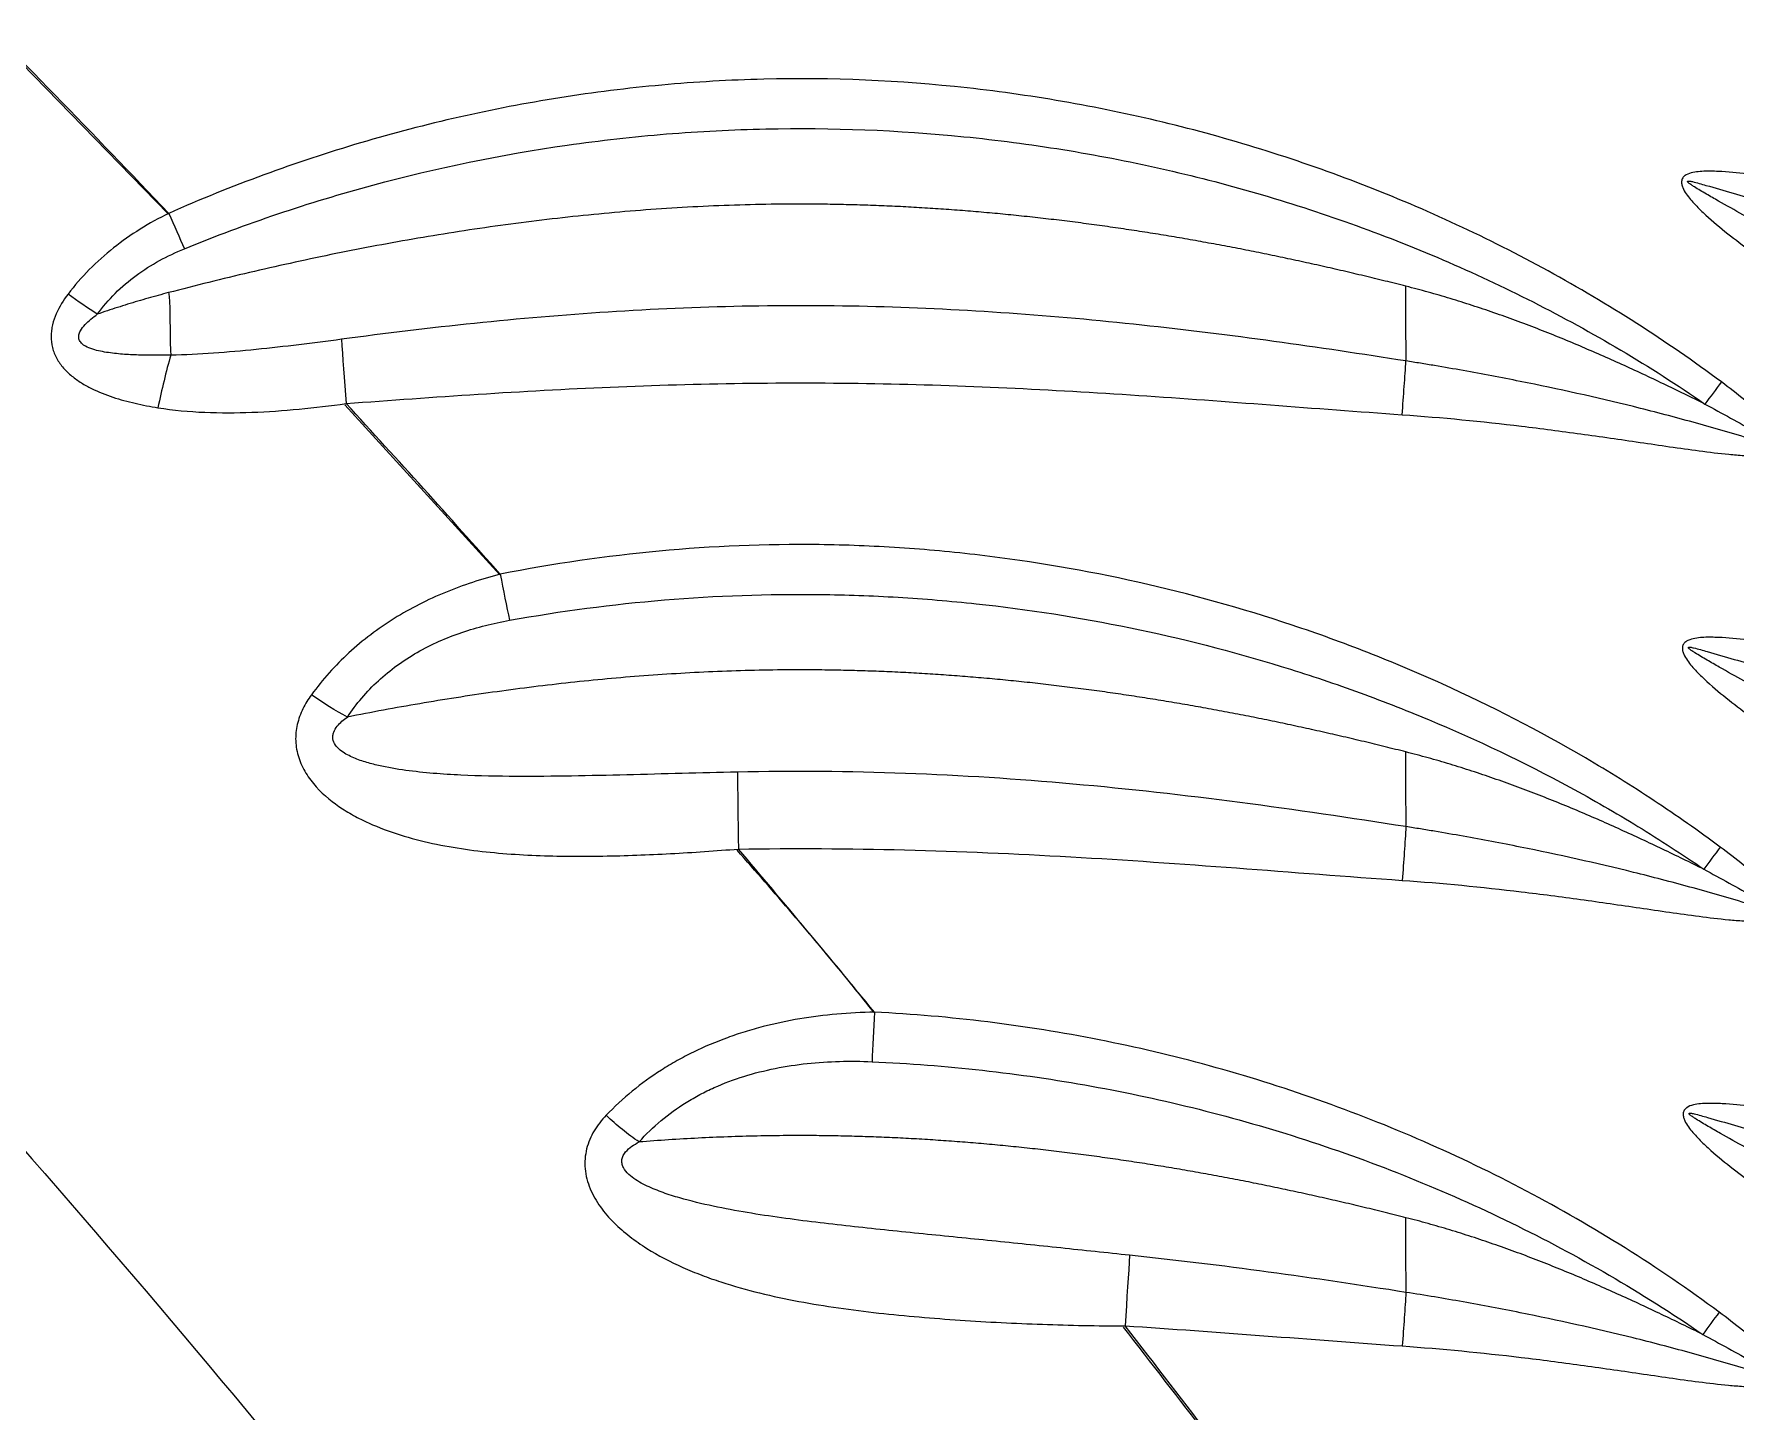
# Model space of a CAD drawing. Extents: x 412 to 492, y 622 to 766.
# Drawn here: x 443.034 to 447.601, y 669.528 to 673.227 of the extents above; entities that cross this region are included whole.
import ezdxf

# ---------------------------------------------------------------- set-up
doc = ezdxf.new("R2010")
doc.units = 0
doc.header["$MEASUREMENT"] = 0
doc.layers.add('1', color=4, linetype='Continuous')
doc.layers.add('GEOMETRY', color=4, linetype='Continuous', lineweight=25)

# ---------------------------------------------------------------- blocks, each defined once
blk = doc.blocks.new('2024 Beam 220V LL')
at = {"layer": 'GEOMETRY'}
for p, q in [((31.441, 29.9851), (30.8269, 30.6161)), ((32.3309, 29.0167), (31.915, 29.4727))]:
    blk.add_line(p, q, dxfattribs=at)
at = {"layer": 'GEOMETRY', "flags": 128}
for points in [[(31.4426, 29.9867), (31.448, 29.9744), (31.4534, 29.9622), (31.4588, 29.9501), (31.4641, 29.9381), (31.4694, 29.9262), (31.4746, 29.9145), (31.4797, 29.903), (31.4847, 29.8917)], [(31.9059, 29.6487), (31.9072, 29.6308), (31.9087, 29.6114), (31.9102, 29.5908), (31.9118, 29.5692), (31.9135, 29.5467), (31.9153, 29.5235), (31.9171, 29.5), (31.9188, 29.4762)], [(32.3323, 29.0181), (32.3355, 29.0019), (32.3387, 28.9858), (32.3419, 28.9698), (32.345, 28.954), (32.3481, 28.9386), (32.3511, 28.9234), (32.354, 28.9087), (32.3569, 28.8945)], [(32.9686, 28.487), (32.9689, 28.4684), (32.9692, 28.447), (32.9696, 28.4232), (32.9699, 28.3973), (32.9703, 28.3697), (32.9708, 28.3407), (32.9712, 28.3109), (32.9716, 28.2806)], [(33.3366, 27.8427), (33.3357, 27.8252), (33.3349, 27.8077), (33.334, 27.7905), (33.3332, 27.7735), (33.3323, 27.7568), (33.3315, 27.7406), (33.3308, 27.7249), (33.33, 27.7097)], [(34.0213, 27.1903), (34.0201, 27.1717), (34.0188, 27.1512), (34.0174, 27.1289), (34.0158, 27.1051), (34.0142, 27.0801), (34.0125, 27.0542), (34.0108, 27.0277), (34.0091, 27.0008)]]:
    blk.add_lwpolyline(points, dxfattribs=at)
at = {"layer": 'GEOMETRY'}
for points, knots in [([(24.7217, 33.2444), (24.7779, 33.2031), (24.834, 33.1617), (24.9464, 33.0791), (25.0026, 33.0378), (25.1709, 32.9134), (25.2826, 32.8299), (25.6162, 32.5777), (25.8366, 32.4072), (26.4917, 31.8887), (27.3493, 31.1785), (28.175, 30.4308), (28.7823, 29.856), (28.9828, 29.662), (29.2804, 29.3675), (29.3791, 29.2688), (29.5753, 29.0704), (29.6727, 28.9707), (30.5446, 28.069), (31.2816, 27.2359), (32.3306, 25.9394), (32.6709, 25.4994), (33.0843, 24.9395), (33.1664, 24.827), (33.3295, 24.6012), (33.5743, 24.2626), (33.8191, 23.9239), (33.9822, 23.6982)], [0, 0, 0, 0, 0.015625, 0.015625, 0.03125, 0.03125, 0.0625, 0.0625, 0.125, 0.125, 0.25, 0.375, 0.375, 0.4375, 0.4375, 0.46875, 0.46875, 0.5, 0.5, 0.75, 0.75, 0.875, 0.875, 0.90625, 0.90625, 0.9375, 1, 1, 1, 1]), ([(24.7217, 33.2444), (24.7779, 33.2031), (24.834, 33.1617), (24.9464, 33.0791), (25.0026, 33.0378), (25.1709, 32.9134), (25.2826, 32.8299), (25.6162, 32.5777), (25.8366, 32.4072), (26.4917, 31.8887), (27.3493, 31.1785), (28.175, 30.4308), (28.7823, 29.856), (28.9828, 29.662), (29.2804, 29.3675), (29.3791, 29.2688), (29.5753, 29.0704), (29.6727, 28.9707), (30.5446, 28.069), (31.2816, 27.2359), (32.3306, 25.9394), (32.6709, 25.4994), (33.0843, 24.9395), (33.1664, 24.827), (33.3295, 24.6012), (33.5743, 24.2626), (33.8191, 23.9239), (33.9822, 23.6982)], [0, 0, 0, 0, 0.015625, 0.015625, 0.03125, 0.03125, 0.0625, 0.0625, 0.125, 0.125, 0.25, 0.375, 0.375, 0.4375, 0.4375, 0.46875, 0.46875, 0.5, 0.5, 0.75, 0.75, 0.875, 0.875, 0.90625, 0.90625, 0.9375, 1, 1, 1, 1]), ([(23.5421, 33.0235), (23.7887, 32.8434), (24.0352, 32.663), (24.3431, 32.437), (24.4047, 32.3918), (24.5278, 32.3014), (24.5893, 32.256), (24.7732, 32.1193), (24.8952, 32.0274), (25.2597, 31.7493), (25.5003, 31.5608), (25.9771, 31.1778), (26.2133, 30.9831), (27.3805, 29.9963), (28.2715, 29.1634), (29.5443, 27.8491), (29.9579, 27.4002), (30.5622, 26.7106), (30.7611, 26.4778), (31.1525, 26.008), (31.5376, 25.5337), (31.9105, 25.0504), (32.1856, 24.6845), (32.322, 24.5007), (32.4566, 24.3157), (32.546, 24.192), (32.5906, 24.1301), (32.992, 23.5731), (33.3475, 23.0776), (33.7018, 22.5815)], [0, 0, 0, 0, 0.0625, 0.0625, 0.078125, 0.078125, 0.09375, 0.09375, 0.125, 0.125, 0.1875, 0.1875, 0.25, 0.25, 0.5, 0.5, 0.625, 0.625, 0.6875, 0.6875, 0.75, 0.8125, 0.8125, 0.84375, 0.859375, 0.859375, 0.875, 0.875, 1, 1, 1, 1]), ([(22.6757, 31.8063), (22.7072, 31.7832), (22.7702, 31.737), (22.8646, 31.6676), (23.0071, 31.5629), (23.2012, 31.4202), (23.4044, 31.2705), (23.5687, 31.1493), (23.6904, 31.0592), (23.8119, 30.9687), (23.9733, 30.8473), (24.174, 30.694), (24.4931, 30.4463), (25.0461, 30.0055), (25.819, 29.3565), (26.7194, 28.5471), (27.5914, 27.7079), (28.4347, 26.8396), (29.2489, 25.9424), (30.0319, 25.0185), (30.658, 24.2265), (31.0513, 23.7024), (31.2302, 23.4585), (31.3191, 23.3362), (31.4078, 23.2136), (31.5851, 22.9687), (31.7916, 22.6831), (32.0273, 22.3561), (32.1897, 22.1305), (32.3378, 21.9245), (32.4268, 21.8005), (32.4713, 21.7385)], [0, 0, 0, 0, 0.008294, 0.01659, 0.024888, 0.045849, 0.067767, 0.078481, 0.089202, 0.099925, 0.110646, 0.132089, 0.153537, 0.196435, 0.282245, 0.367803, 0.453477, 0.539179, 0.62477, 0.710692, 0.796291, 0.83912, 0.849819, 0.860524, 0.871232, 0.88194, 0.924737, 0.946075, 0.967561, 0.983778, 1, 1, 1, 1]), ([(35.6093, 29.5341), (35.5354, 29.5892), (35.4595, 29.6415), (35.3044, 29.7409), (35.2252, 29.7878), (35.0636, 29.8764), (34.9817, 29.9178), (34.816, 29.9948), (34.7321, 30.0305), (34.4777, 30.1291), (34.3043, 30.1838), (34.0385, 30.2491), (33.9489, 30.268), (33.813, 30.2921), (33.7675, 30.2994), (33.6766, 30.3125), (33.6311, 30.3183), (33.4038, 30.3433), (33.2216, 30.3513), (32.9481, 30.3446), (32.8568, 30.3393), (32.7199, 30.3268), (32.6742, 30.3219), (32.5828, 30.3105), (32.5373, 30.304), (32.3106, 30.2681), (32.1326, 30.2277), (31.7828, 30.1243), (31.611, 30.0614), (31.4426, 29.9867)], [0, 0, 0, 0, 0.0625, 0.0625, 0.125, 0.125, 0.1875, 0.1875, 0.25, 0.25, 0.375, 0.375, 0.4375, 0.4375, 0.46875, 0.46875, 0.5, 0.5, 0.625, 0.625, 0.6875, 0.6875, 0.71875, 0.71875, 0.75, 0.75, 0.875, 0.875, 1, 1, 1, 1]), ([(31.4847, 29.8917), (31.6504, 29.9594), (31.819, 30.0161), (32.1615, 30.1086), (32.3354, 30.1445), (32.6003, 30.1824), (32.6894, 30.1925), (32.8671, 30.207), (32.9559, 30.2115), (33.2222, 30.2171), (33.3995, 30.2102), (33.6209, 30.1881), (33.6651, 30.183), (33.7536, 30.1714), (33.798, 30.1649), (33.9303, 30.1435), (34.0177, 30.1266), (34.2774, 30.0682), (34.4473, 30.019), (34.6973, 29.9296), (34.7798, 29.8972), (34.9431, 29.8271), (35.024, 29.7893), (35.1836, 29.7084), (35.2621, 29.6654), (35.416, 29.5741), (35.4915, 29.5258), (35.5652, 29.475)], [0, 0, 0, 0, 0.125, 0.125, 0.25, 0.25, 0.3125, 0.3125, 0.375, 0.375, 0.5, 0.5, 0.53125, 0.53125, 0.5625, 0.5625, 0.625, 0.625, 0.75, 0.75, 0.8125, 0.8125, 0.875, 0.875, 0.9375, 0.9375, 1, 1, 1, 1]), ([(36.4602, 29.9976), (36.3566, 30.0046), (36.2534, 30.015), (36.0989, 30.0339), (36.0475, 30.0408), (35.9448, 30.0552), (35.8934, 30.0628), (35.7908, 30.0778), (35.7394, 30.0853), (35.6622, 30.0944), (35.6364, 30.0971), (35.5976, 30.0995), (35.5846, 30.1), (35.5651, 30.0998), (35.5586, 30.0995), (35.5457, 30.0985), (35.5392, 30.0977), (35.5265, 30.095), (35.5202, 30.0931), (35.5117, 30.0883), (35.5091, 30.0862), (35.505, 30.0813), (35.5035, 30.0783), (35.5021, 30.0718), (35.5022, 30.0685), (35.5033, 30.0621), (35.5043, 30.059), (35.508, 30.0499), (35.5113, 30.0444), (35.5222, 30.0284), (35.5308, 30.0186), (35.5485, 29.9998), (35.5578, 29.9909), (35.5864, 29.9647), (35.6063, 29.9482), (35.6467, 29.9161), (35.6673, 29.9006), (35.6882, 29.8853)], [0, 0, 0, 0, 0.25, 0.25, 0.375, 0.375, 0.5, 0.5, 0.625, 0.625, 0.6875, 0.6875, 0.71875, 0.71875, 0.734375, 0.734375, 0.75, 0.75, 0.765625, 0.765625, 0.773437, 0.773437, 0.78125, 0.78125, 0.789062, 0.789062, 0.796875, 0.796875, 0.8125, 0.8125, 0.84375, 0.84375, 0.875, 0.875, 0.9375, 0.9375, 1, 1, 1, 1]), ([(35.7329, 29.9466), (35.6889, 29.9707), (35.6451, 29.995), (35.5906, 30.026), (35.5798, 30.0322), (35.5581, 30.0448), (35.5473, 30.0511), (35.5341, 30.0595), (35.5315, 30.0612), (35.5263, 30.0647), (35.5237, 30.0665), (35.5207, 30.0691), (35.5201, 30.0696), (35.5191, 30.0707), (35.5185, 30.0713), (35.5182, 30.0725), (35.5183, 30.0729), (35.519, 30.0733), (35.5194, 30.0734), (35.5206, 30.0735), (35.5214, 30.0735), (35.5254, 30.0731), (35.5284, 30.0725), (35.5376, 30.0704), (35.5437, 30.0687), (35.5559, 30.0654), (35.5619, 30.0636), (35.5922, 30.0549), (35.6163, 30.0478), (35.6648, 30.0338), (35.689, 30.0269), (35.7619, 30.0067), (35.8106, 29.9938), (35.9571, 29.9567), (36.0552, 29.934), (36.203, 29.9031), (36.2524, 29.8933), (36.3266, 29.8796), (36.3514, 29.8751), (36.3886, 29.8687), (36.401, 29.8666), (36.4259, 29.8624), (36.4384, 29.8604), (36.4507, 29.8584)], [0, 0, 0, 0, 0.125, 0.125, 0.15625, 0.15625, 0.1875, 0.1875, 0.195312, 0.195312, 0.203125, 0.203125, 0.205078, 0.205078, 0.207031, 0.207031, 0.208008, 0.208008, 0.208984, 0.208984, 0.210937, 0.210937, 0.21875, 0.21875, 0.234375, 0.234375, 0.25, 0.25, 0.3125, 0.3125, 0.375, 0.375, 0.5, 0.5, 0.75, 0.75, 0.875, 0.875, 0.9375, 0.9375, 0.96875, 0.96875, 1, 1, 1, 1]), ([(34.7629, 29.7911), (34.7442, 29.7958), (34.7069, 29.8052), (34.6507, 29.8188), (34.5944, 29.8321), (34.538, 29.845), (34.4815, 29.8575), (34.425, 29.8696), (34.3683, 29.8813), (34.3115, 29.8925), (34.2546, 29.9033), (34.1977, 29.9136), (34.1406, 29.9235), (34.0835, 29.9328), (34.0262, 29.9417), (33.9689, 29.9501), (33.9115, 29.9581), (33.854, 29.9655), (33.7964, 29.9724), (33.7387, 29.9787), (33.681, 29.9846), (33.6232, 29.9899), (33.5654, 29.9946), (33.5075, 29.9988), (33.4495, 30.0024), (33.3916, 30.0055), (33.3335, 30.0079), (33.2755, 30.0097), (33.2174, 30.011), (33.1594, 30.0115), (33.0833, 30.0115), (32.9891, 30.0098), (32.8769, 30.0056), (32.7648, 29.9991), (32.6529, 29.9904), (32.5412, 29.9797), (32.4298, 29.9671), (32.3187, 29.9525), (32.2079, 29.936), (32.0974, 29.9177), (31.9873, 29.8978), (31.8775, 29.8761), (31.7681, 29.8528), (31.6591, 29.828), (31.5504, 29.8018), (31.4782, 29.7832), (31.4422, 29.7739)], [0, 0, 0, 0, 0.0172382, 0.0344782, 0.0517199, 0.0689628, 0.0862062, 0.1034498, 0.1206929, 0.1379353, 0.1551768, 0.1724175, 0.1896576, 0.2068974, 0.2241373, 0.2413776, 0.2586189, 0.2758616, 0.2931055, 0.3103499, 0.3275945, 0.3448388, 0.3620825, 0.3793254, 0.3965673, 0.4138081, 0.431048, 0.4482869, 0.465525, 0.4827628, 0.5000005, 0.5333278, 0.5666585, 0.5999934, 0.6333318, 0.6666718, 0.7000105, 0.733344, 0.7666719, 0.7999979, 0.8333258, 0.8666582, 0.8999965, 0.9333369, 0.9666729, 1, 1, 1, 1]), ([(31.4426, 29.9867), (31.3898, 29.9607), (31.3403, 29.9301), (31.2718, 29.8759), (31.2499, 29.8563), (31.2091, 29.8149), (31.19, 29.793), (31.1724, 29.77)], [0, 0, 0, 0, 0.5, 0.5, 0.75, 0.75, 1, 1, 1, 1]), ([(31.2509, 29.716), (31.2655, 29.7359), (31.2815, 29.7545), (31.3164, 29.7893), (31.3355, 29.8056), (31.3951, 29.8495), (31.4385, 29.8728), (31.4847, 29.8917)], [0, 0, 0, 0, 0.25, 0.25, 0.5, 0.5, 1, 1, 1, 1]), ([(34.7629, 29.5905), (34.7629, 29.5929), (34.763, 29.5976), (34.763, 29.605), (34.763, 29.6125), (34.763, 29.6202), (34.763, 29.6281), (34.763, 29.6361), (34.7629, 29.6481), (34.7628, 29.6642), (34.7628, 29.6843), (34.7629, 29.7041), (34.7629, 29.7232), (34.7629, 29.7416), (34.7629, 29.759), (34.7629, 29.7755), (34.7629, 29.7859), (34.7629, 29.7911)], [0, 0, 0, 0, 0.040983, 0.081994, 0.123032, 0.164099, 0.205194, 0.246317, 0.287469, 0.387692, 0.484738, 0.5786, 0.669271, 0.756748, 0.841028, 0.922111, 1, 1, 1, 1]), ([(35.5651, 29.4748), (35.5467, 29.4839), (35.5097, 29.5021), (35.4541, 29.529), (35.3983, 29.5554), (35.3422, 29.5812), (35.2858, 29.6064), (35.2291, 29.6309), (35.1721, 29.6546), (35.1148, 29.6774), (35.0571, 29.6992), (34.999, 29.72), (34.9406, 29.7397), (34.8817, 29.7582), (34.8226, 29.7755), (34.7828, 29.7859), (34.7629, 29.7911)], [0, 0, 0, 0, 0.071437, 0.14288, 0.214325, 0.285768, 0.357204, 0.428631, 0.500047, 0.571452, 0.642849, 0.714242, 0.78564, 0.857055, 0.928502, 1, 1, 1, 1]), ([(31.1725, 29.7699), (31.1599, 29.7534), (31.1489, 29.736), (31.1365, 29.7075), (31.1332, 29.6977), (31.1296, 29.6827), (31.1287, 29.6777), (31.1274, 29.6674), (31.127, 29.6622), (31.1268, 29.6466), (31.128, 29.6364), (31.1318, 29.6213), (31.1335, 29.6162), (31.1373, 29.6065), (31.1396, 29.6018), (31.1471, 29.588), (31.1533, 29.5794), (31.1671, 29.5636), (31.1747, 29.5565), (31.1908, 29.5434), (31.1994, 29.5373), (31.2171, 29.5263), (31.2262, 29.5213), (31.254, 29.5075), (31.2732, 29.5), (31.3124, 29.487), (31.3324, 29.4815), (31.3728, 29.4722), (31.3931, 29.4683), (31.4136, 29.465)], [0, 0, 0, 0, 0.125, 0.125, 0.1875, 0.1875, 0.21875, 0.21875, 0.25, 0.25, 0.3125, 0.3125, 0.34375, 0.34375, 0.375, 0.375, 0.4375, 0.4375, 0.5, 0.5, 0.5625, 0.5625, 0.625, 0.625, 0.75, 0.75, 0.875, 0.875, 1, 1, 1, 1]), ([(31.4422, 29.7739), (31.433, 29.7715), (31.4146, 29.7667), (31.3871, 29.759), (31.3596, 29.751), (31.3323, 29.7427), (31.3051, 29.7341), (31.278, 29.7252), (31.2599, 29.7191), (31.2509, 29.716)], [0, 0, 0, 0, 0.1429628, 0.2858731, 0.4287426, 0.5715816, 0.7143992, 0.8572031, 1, 1, 1, 1]), ([(31.4422, 29.7739), (31.4425, 29.7719), (31.4432, 29.7678), (31.4439, 29.7612), (31.4445, 29.7543), (31.445, 29.7469), (31.4453, 29.7391), (31.4456, 29.731), (31.4458, 29.7226), (31.4459, 29.714), (31.446, 29.7051), (31.446, 29.696), (31.4461, 29.6869), (31.4461, 29.6776), (31.4462, 29.6683), (31.4463, 29.659), (31.4464, 29.6498), (31.4466, 29.6407), (31.4468, 29.6317), (31.4472, 29.6229), (31.4476, 29.6144), (31.448, 29.6089), (31.4481, 29.6062)], [0, 0, 0, 0, 0.0383739, 0.0788252, 0.1212545, 0.1655426, 0.2115556, 0.2591491, 0.3081702, 0.3584601, 0.4098556, 0.4621905, 0.5152963, 0.5690033, 0.6231411, 0.6775394, 0.7320284, 0.7864396, 0.8406058, 0.8943621, 0.9475464, 1, 1, 1, 1]), ([(34.7629, 29.5905), (34.6449, 29.609), (34.5268, 29.6268), (34.2904, 29.6592), (34.1721, 29.674), (33.8166, 29.7123), (33.579, 29.7297), (33.221, 29.7393), (33.1015, 29.7397), (32.8619, 29.7348), (32.7417, 29.7295), (32.3824, 29.7062), (32.1436, 29.6806), (31.9059, 29.6487)], [0, 0, 0, 0, 0.125, 0.125, 0.25, 0.25, 0.5, 0.5, 0.625, 0.625, 0.75, 0.75, 1, 1, 1, 1]), ([(31.448, 29.6062), (31.4192, 29.6056), (31.3904, 29.6055), (31.3472, 29.6069), (31.3328, 29.6076), (31.3042, 29.6098), (31.2899, 29.6114), (31.2685, 29.6148), (31.2614, 29.6161), (31.2474, 29.6194), (31.2405, 29.6213), (31.2269, 29.6262), (31.2202, 29.6292), (31.2114, 29.6354), (31.2087, 29.6378), (31.2042, 29.6434), (31.2025, 29.6467), (31.2009, 29.6537), (31.201, 29.6574), (31.2025, 29.6644), (31.2039, 29.6678), (31.2089, 29.6773), (31.2134, 29.6829), (31.2231, 29.6934), (31.2284, 29.6982), (31.2394, 29.7074), (31.2451, 29.7117), (31.251, 29.7159)], [0, 0, 0, 0, 0.25, 0.25, 0.375, 0.375, 0.5, 0.5, 0.5625, 0.5625, 0.625, 0.625, 0.6875, 0.6875, 0.71875, 0.71875, 0.75, 0.75, 0.78125, 0.78125, 0.8125, 0.8125, 0.875, 0.875, 0.9375, 0.9375, 1, 1, 1, 1]), ([(31.9059, 29.6487), (31.8299, 29.6385), (31.7538, 29.629), (31.6395, 29.6175), (31.6013, 29.6141), (31.5249, 29.6087), (31.4866, 29.6068), (31.4481, 29.6062)], [0, 0, 0, 0, 0.5, 0.5, 0.75, 0.75, 1, 1, 1, 1]), ([(31.448, 29.6062), (31.4419, 29.5845), (31.4358, 29.5612), (31.4242, 29.5135), (31.4186, 29.489), (31.4136, 29.465)], [0, 0, 0, 0, 0.5, 0.5, 1, 1, 1, 1]), ([(34.7528, 29.4463), (34.7546, 29.4719), (34.7564, 29.4976), (34.7599, 29.5464), (34.7615, 29.5696), (34.7629, 29.5905)], [0, 0, 0, 0, 0.5, 0.5, 1, 1, 1, 1]), ([(35.5652, 29.4748), (35.5881, 29.4624), (35.611, 29.4499), (35.6566, 29.4248), (35.6794, 29.4122), (35.7135, 29.3929), (35.7248, 29.3865), (35.7415, 29.3764), (35.7471, 29.373), (35.7538, 29.3683), (35.7551, 29.3674), (35.7569, 29.3658), (35.7575, 29.3652), (35.7583, 29.3642), (35.7585, 29.3639), (35.7586, 29.3631), (35.7582, 29.3627), (35.757, 29.3624), (35.7562, 29.3625), (35.7546, 29.3626), (35.7538, 29.3627), (35.7514, 29.3631), (35.7498, 29.3635), (35.7419, 29.3653), (35.7356, 29.367), (35.7232, 29.3706), (35.7169, 29.3724), (35.6983, 29.378), (35.6859, 29.3818), (35.6237, 29.4003), (35.5738, 29.4148), (35.4737, 29.4424), (35.4235, 29.4554), (35.2724, 29.4928), (35.1711, 29.5153), (35.0185, 29.5459), (34.9675, 29.5556), (34.8909, 29.5693), (34.8653, 29.5738), (34.827, 29.5802), (34.8142, 29.5823), (34.7886, 29.5865), (34.7758, 29.5885), (34.7629, 29.5905)], [0, 0, 0, 0, 0.0625, 0.0625, 0.125, 0.125, 0.15625, 0.15625, 0.171875, 0.171875, 0.175781, 0.175781, 0.177734, 0.177734, 0.178711, 0.178711, 0.179688, 0.179688, 0.181641, 0.181641, 0.183594, 0.183594, 0.1875, 0.1875, 0.203125, 0.203125, 0.21875, 0.21875, 0.25, 0.25, 0.375, 0.375, 0.5, 0.5, 0.75, 0.75, 0.875, 0.875, 0.9375, 0.9375, 0.96875, 0.96875, 1, 1, 1, 1]), ([(31.9188, 29.4762), (32.0369, 29.4851), (32.155, 29.4937), (32.3913, 29.5089), (32.5094, 29.5154), (32.746, 29.5255), (32.8644, 29.529), (33.101, 29.5322), (33.2193, 29.532), (33.4556, 29.5278), (33.5737, 29.5238), (33.8097, 29.513), (33.9276, 29.506), (34.1635, 29.4904), (34.2813, 29.4816), (34.5171, 29.4637), (34.6349, 29.4546), (34.7528, 29.4463)], [0, 0, 0, 0, 0.125, 0.125, 0.25, 0.25, 0.375, 0.375, 0.5, 0.5, 0.625, 0.625, 0.75, 0.75, 0.875, 0.875, 1, 1, 1, 1]), ([(34.7528, 29.4463), (34.8598, 29.4388), (34.9663, 29.4283), (35.1258, 29.4091), (35.1789, 29.4022), (35.2849, 29.3876), (35.3379, 29.3798), (35.4439, 29.3643), (35.4968, 29.3564), (35.5765, 29.3459), (35.603, 29.3426), (35.643, 29.3388), (35.6563, 29.3377), (35.683, 29.3361), (35.6964, 29.3357), (35.7165, 29.3362), (35.7232, 29.3365), (35.7365, 29.3379), (35.7431, 29.3389), (35.7529, 29.3416), (35.756, 29.3427), (35.7621, 29.3455), (35.765, 29.3472), (35.7701, 29.3517), (35.7721, 29.3544), (35.7746, 29.3607), (35.7749, 29.3641), (35.7743, 29.3708), (35.7735, 29.3741), (35.7712, 29.3804), (35.7698, 29.3834), (35.7651, 29.3921), (35.7613, 29.3977), (35.7493, 29.4135), (35.7403, 29.4232), (35.7124, 29.4513), (35.6923, 29.4686), (35.6514, 29.5022), (35.6305, 29.5184), (35.6093, 29.5342)], [0, 0, 0, 0, 0.25, 0.25, 0.375, 0.375, 0.5, 0.5, 0.625, 0.625, 0.6875, 0.6875, 0.71875, 0.71875, 0.75, 0.75, 0.765625, 0.765625, 0.78125, 0.78125, 0.789062, 0.789062, 0.796875, 0.796875, 0.804687, 0.804687, 0.8125, 0.8125, 0.820312, 0.820312, 0.828125, 0.828125, 0.84375, 0.84375, 0.875, 0.875, 0.9375, 0.9375, 1, 1, 1, 1]), ([(31.4136, 29.4649), (31.4553, 29.4582), (31.4972, 29.4545), (31.5813, 29.451), (31.6235, 29.4511), (31.7081, 29.4543), (31.7503, 29.4573), (31.8346, 29.4653), (31.8768, 29.4703), (31.9188, 29.4762)], [0, 0, 0, 0, 0.25, 0.25, 0.5, 0.5, 0.75, 0.75, 1, 1, 1, 1]), ([(35.6062, 28.2858), (35.5481, 28.329), (35.4889, 28.3705), (35.3682, 28.4502), (35.3068, 28.4884), (35.1199, 28.5979), (34.9918, 28.6641), (34.7945, 28.7534), (34.7278, 28.7815), (34.5934, 28.8342), (34.5257, 28.8587), (34.3214, 28.9269), (34.1834, 28.9653), (33.9039, 29.028), (33.7624, 29.0522), (33.5832, 29.0734), (33.5472, 29.0772), (33.4753, 29.0839), (33.4393, 29.0867), (33.3315, 29.0938), (33.2597, 29.0966), (33.0447, 29.0993), (32.9017, 29.0934), (32.6165, 29.0669), (32.4742, 29.0462), (32.3323, 29.0181)], [0, 0, 0, 0, 0.0625, 0.0625, 0.125, 0.125, 0.25, 0.25, 0.3125, 0.3125, 0.375, 0.375, 0.5, 0.5, 0.625, 0.625, 0.65625, 0.65625, 0.6875, 0.6875, 0.75, 0.75, 0.875, 0.875, 1, 1, 1, 1]), ([(32.3323, 29.0181), (32.2819, 29.0051), (32.2328, 28.989), (32.1614, 28.9596), (32.138, 28.9489), (32.0921, 28.9255), (32.0695, 28.9128), (32.004, 28.872), (31.9635, 28.8414), (31.9078, 28.79), (31.8899, 28.772), (31.8564, 28.7344), (31.8406, 28.715), (31.8258, 28.6948)], [0, 0, 0, 0, 0.25, 0.25, 0.375, 0.375, 0.5, 0.5, 0.75, 0.75, 0.875, 0.875, 1, 1, 1, 1]), ([(32.3569, 28.8945), (32.4952, 28.9194), (32.6338, 28.9375), (32.9116, 28.9606), (33.0508, 28.9655), (33.2601, 28.963), (33.3299, 28.9605), (33.4697, 28.9522), (33.5399, 28.9463), (33.749, 28.9238), (33.8869, 28.9023), (34.1598, 28.8462), (34.2948, 28.8118), (34.495, 28.7502), (34.5614, 28.7281), (34.6934, 28.6804), (34.7589, 28.6549), (34.953, 28.5737), (35.0794, 28.5134), (35.2645, 28.4131), (35.3254, 28.378), (35.4453, 28.3046), (35.5042, 28.2664), (35.5621, 28.2265)], [0, 0, 0, 0, 0.125, 0.125, 0.25, 0.25, 0.3125, 0.3125, 0.375, 0.375, 0.5, 0.5, 0.625, 0.625, 0.6875, 0.6875, 0.75, 0.75, 0.875, 0.875, 0.9375, 0.9375, 1, 1, 1, 1]), ([(31.922, 28.6348), (31.9338, 28.6525), (31.9467, 28.6695), (31.9744, 28.7021), (31.9894, 28.7177), (32.0367, 28.7613), (32.0716, 28.7866), (32.1286, 28.8192), (32.1484, 28.8292), (32.1884, 28.8469), (32.2087, 28.8549), (32.2707, 28.876), (32.3133, 28.8866), (32.3569, 28.8945)], [0, 0, 0, 0, 0.125, 0.125, 0.25, 0.25, 0.5, 0.5, 0.625, 0.625, 0.75, 0.75, 1, 1, 1, 1]), ([(36.4601, 28.7474), (36.3567, 28.7543), (36.2535, 28.7647), (36.0992, 28.7835), (36.0478, 28.7904), (35.9451, 28.8048), (35.8938, 28.8123), (35.7912, 28.8272), (35.7399, 28.8347), (35.6627, 28.8437), (35.637, 28.8464), (35.5982, 28.8486), (35.5852, 28.8491), (35.5657, 28.8488), (35.5593, 28.8485), (35.5463, 28.8473), (35.5399, 28.8465), (35.5272, 28.8436), (35.5209, 28.8416), (35.5127, 28.8363), (35.5102, 28.8341), (35.5064, 28.8288), (35.5052, 28.8257), (35.5044, 28.8192), (35.5047, 28.8159), (35.506, 28.8096), (35.5071, 28.8065), (35.5111, 28.7975), (35.5144, 28.792), (35.5254, 28.7762), (35.534, 28.7664), (35.5518, 28.7477), (35.5611, 28.7388), (35.5897, 28.7127), (35.6096, 28.6962), (35.65, 28.6642), (35.6707, 28.6487), (35.6915, 28.6335)], [0, 0, 0, 0, 0.25, 0.25, 0.375, 0.375, 0.5, 0.5, 0.625, 0.625, 0.6875, 0.6875, 0.71875, 0.71875, 0.734375, 0.734375, 0.75, 0.75, 0.765625, 0.765625, 0.773437, 0.773437, 0.78125, 0.78125, 0.789062, 0.789062, 0.796875, 0.796875, 0.8125, 0.8125, 0.84375, 0.84375, 0.875, 0.875, 0.9375, 0.9375, 1, 1, 1, 1]), ([(35.7363, 28.695), (35.6919, 28.7192), (35.6476, 28.7438), (35.5926, 28.7751), (35.5817, 28.7813), (35.5598, 28.7941), (35.5489, 28.8005), (35.5356, 28.809), (35.5329, 28.8107), (35.5277, 28.8143), (35.5251, 28.8161), (35.5222, 28.8188), (35.5216, 28.8193), (35.5209, 28.8203), (35.5207, 28.8206), (35.5205, 28.8214), (35.5206, 28.8218), (35.5216, 28.8225), (35.5224, 28.8225), (35.524, 28.8225), (35.5248, 28.8224), (35.5287, 28.8219), (35.5318, 28.8212), (35.5409, 28.8191), (35.547, 28.8175), (35.5591, 28.8141), (35.5651, 28.8124), (35.5953, 28.8037), (35.6194, 28.7966), (35.6676, 28.7828), (35.6918, 28.7759), (35.7644, 28.7559), (35.8129, 28.743), (35.9589, 28.7061), (36.0567, 28.6835), (36.2039, 28.6528), (36.2531, 28.6431), (36.3271, 28.6294), (36.3518, 28.6249), (36.3888, 28.6185), (36.4074, 28.6154), (36.4259, 28.6123), (36.4383, 28.6103), (36.4445, 28.6093), (36.4507, 28.6083)], [0, 0, 0, 0, 0.125, 0.125, 0.15625, 0.15625, 0.1875, 0.1875, 0.195312, 0.195312, 0.203125, 0.203125, 0.205078, 0.205078, 0.206055, 0.206055, 0.207031, 0.207031, 0.208984, 0.208984, 0.210937, 0.210937, 0.21875, 0.21875, 0.234375, 0.234375, 0.25, 0.25, 0.3125, 0.3125, 0.375, 0.375, 0.5, 0.5, 0.75, 0.75, 0.875, 0.875, 0.9375, 0.9375, 0.96875, 0.984375, 0.984375, 1, 1, 1, 1]), ([(34.7629, 28.5411), (34.7442, 28.5458), (34.7069, 28.5552), (34.6507, 28.5688), (34.5944, 28.5821), (34.538, 28.595), (34.4815, 28.6075), (34.425, 28.6196), (34.3683, 28.6313), (34.3115, 28.6425), (34.2546, 28.6533), (34.1977, 28.6636), (34.1406, 28.6735), (34.0835, 28.6828), (34.0262, 28.6917), (33.9689, 28.7001), (33.9115, 28.7081), (33.854, 28.7155), (33.7964, 28.7224), (33.7387, 28.7287), (33.681, 28.7346), (33.6232, 28.7399), (33.5654, 28.7446), (33.5075, 28.7488), (33.4495, 28.7524), (33.3916, 28.7555), (33.3335, 28.7579), (33.2755, 28.7597), (33.2174, 28.761), (33.1594, 28.7615), (33.0876, 28.7615), (33.0022, 28.7601), (32.9031, 28.7567), (32.8042, 28.7515), (32.7053, 28.7447), (32.6066, 28.7362), (32.5081, 28.7261), (32.4097, 28.7145), (32.3117, 28.7014), (32.2138, 28.6869), (32.1163, 28.6709), (32.019, 28.6537), (31.9543, 28.6411), (31.922, 28.6348)], [0, 0, 0, 0, 0.020205, 0.040412, 0.060621, 0.080832, 0.101043, 0.121255, 0.141465, 0.161675, 0.181884, 0.202092, 0.2223, 0.242507, 0.262714, 0.282921, 0.30313, 0.32334, 0.343552, 0.363764, 0.383977, 0.404189, 0.424401, 0.444611, 0.464821, 0.485029, 0.505236, 0.525442, 0.545647, 0.565851, 0.586056, 0.620546, 0.655038, 0.689535, 0.724035, 0.758538, 0.793041, 0.827542, 0.862038, 0.896528, 0.931017, 0.965507, 1, 1, 1, 1]), ([(31.8258, 28.6948), (31.817, 28.6828), (31.8092, 28.6703), (31.7962, 28.6437), (31.791, 28.6296), (31.7844, 28.6008), (31.7828, 28.586), (31.784, 28.5556), (31.7868, 28.5408), (31.7938, 28.5189), (31.7967, 28.5116), (31.8031, 28.4977), (31.8068, 28.4909), (31.8147, 28.4779), (31.8191, 28.4715), (31.8284, 28.4592), (31.8334, 28.4532), (31.8593, 28.4244), (31.8832, 28.4054), (31.9216, 28.3803), (31.935, 28.3726), (31.9619, 28.3584), (31.9756, 28.3519), (32.017, 28.3339), (32.0453, 28.3239), (32.1028, 28.3067), (32.1322, 28.2995), (32.1911, 28.2874), (32.2206, 28.2825), (32.3093, 28.2705), (32.3687, 28.2659), (32.4879, 28.261), (32.5478, 28.2607), (32.6682, 28.2627), (32.7286, 28.2651), (32.85, 28.2716), (32.9109, 28.2758), (32.9716, 28.2806)], [0, 0, 0, 0, 0.03125, 0.03125, 0.0625, 0.0625, 0.09375, 0.09375, 0.125, 0.125, 0.140625, 0.140625, 0.15625, 0.15625, 0.171875, 0.171875, 0.1875, 0.1875, 0.25, 0.25, 0.28125, 0.28125, 0.3125, 0.3125, 0.375, 0.375, 0.4375, 0.4375, 0.5, 0.5, 0.625, 0.625, 0.75, 0.75, 0.875, 0.875, 1, 1, 1, 1]), ([(32.9686, 28.487), (32.8697, 28.4848), (32.7707, 28.4821), (32.6223, 28.4784), (32.5729, 28.4773), (32.4739, 28.4757), (32.4245, 28.4752), (32.3256, 28.4757), (32.2762, 28.4766), (32.1773, 28.4813), (32.1278, 28.485), (32.0543, 28.495), (32.0299, 28.4992), (31.9936, 28.5075), (31.9816, 28.5106), (31.958, 28.5179), (31.9463, 28.5221), (31.9236, 28.5323), (31.9126, 28.5382), (31.8981, 28.5501), (31.8936, 28.5545), (31.8866, 28.5647), (31.8841, 28.5705), (31.8829, 28.5796), (31.8829, 28.5827), (31.8837, 28.5887), (31.8845, 28.5917), (31.8878, 28.6002), (31.8911, 28.6054), (31.8987, 28.615), (31.903, 28.6193), (31.9121, 28.6274), (31.917, 28.6312), (31.922, 28.6347)], [0, 0, 0, 0, 0.25, 0.25, 0.375, 0.375, 0.5, 0.5, 0.625, 0.625, 0.75, 0.75, 0.8125, 0.8125, 0.84375, 0.84375, 0.875, 0.875, 0.90625, 0.90625, 0.921875, 0.921875, 0.9375, 0.9375, 0.945313, 0.945313, 0.953125, 0.953125, 0.96875, 0.96875, 0.984375, 0.984375, 1, 1, 1, 1]), ([(34.7629, 28.3406), (34.7629, 28.343), (34.763, 28.3477), (34.763, 28.3551), (34.763, 28.3626), (34.763, 28.3703), (34.763, 28.3781), (34.763, 28.3861), (34.7629, 28.3981), (34.7628, 28.4142), (34.7628, 28.4343), (34.7629, 28.4541), (34.7629, 28.4732), (34.7629, 28.4916), (34.7629, 28.509), (34.7629, 28.5255), (34.7629, 28.5359), (34.7629, 28.5411)], [0, 0, 0, 0, 0.040927, 0.081882, 0.122864, 0.163875, 0.204914, 0.245981, 0.287077, 0.387354, 0.484454, 0.578367, 0.669089, 0.756614, 0.840941, 0.922068, 1, 1, 1, 1]), ([(35.562, 28.2264), (35.5436, 28.2354), (35.5068, 28.2535), (35.4514, 28.2803), (35.3958, 28.3065), (35.3399, 28.3322), (35.2837, 28.3573), (35.2273, 28.3817), (35.1705, 28.4052), (35.1134, 28.4279), (35.0559, 28.4496), (34.9981, 28.4703), (34.9398, 28.4899), (34.8813, 28.5083), (34.8223, 28.5255), (34.7827, 28.5359), (34.7629, 28.5411)], [0, 0, 0, 0, 0.0714375, 0.1428805, 0.2143254, 0.285768, 0.3572044, 0.4286312, 0.5000468, 0.5714516, 0.6428479, 0.7142411, 0.7856394, 0.8570544, 0.9285015, 1, 1, 1, 1]), ([(34.7629, 28.3406), (34.6146, 28.3639), (34.4661, 28.3859), (34.1683, 28.4247), (34.0191, 28.4416), (33.7195, 28.4683), (33.5696, 28.4781), (33.2694, 28.4891), (33.1191, 28.4903), (32.9686, 28.487)], [0, 0, 0, 0, 0.25, 0.25, 0.5, 0.5, 0.75, 0.75, 1, 1, 1, 1]), ([(34.7629, 28.3406), (34.7615, 28.3197), (34.7599, 28.2965), (34.7565, 28.2477), (34.7547, 28.2221), (34.7529, 28.1965)], [0, 0, 0, 0, 0.5, 0.5, 1, 1, 1, 1]), ([(35.562, 28.2264), (35.5847, 28.2141), (35.6074, 28.2017), (35.6528, 28.1768), (35.6754, 28.1643), (35.7091, 28.1452), (35.7204, 28.1388), (35.737, 28.1288), (35.7426, 28.1255), (35.7493, 28.121), (35.7506, 28.12), (35.7532, 28.1181), (35.7545, 28.1171), (35.7558, 28.1156), (35.7561, 28.1153), (35.7564, 28.1145), (35.7564, 28.114), (35.7557, 28.1136), (35.7553, 28.1135), (35.7545, 28.1134), (35.7541, 28.1135), (35.752, 28.1136), (35.7505, 28.1138), (35.7425, 28.1154), (35.7362, 28.1172), (35.7237, 28.1207), (35.7175, 28.1225), (35.6988, 28.1281), (35.6864, 28.1318), (35.6242, 28.1504), (35.5743, 28.1649), (35.4742, 28.1924), (35.4239, 28.2055), (35.2727, 28.2428), (35.1713, 28.2654), (35.0186, 28.296), (34.9676, 28.3057), (34.8909, 28.3194), (34.8654, 28.3239), (34.827, 28.3303), (34.8142, 28.3324), (34.7886, 28.3366), (34.7757, 28.3386), (34.7629, 28.3406)], [0, 0, 0, 0, 0.0625, 0.0625, 0.125, 0.125, 0.15625, 0.15625, 0.171875, 0.171875, 0.175781, 0.175781, 0.179688, 0.179688, 0.180664, 0.180664, 0.181641, 0.181641, 0.182617, 0.182617, 0.183594, 0.183594, 0.1875, 0.1875, 0.203125, 0.203125, 0.21875, 0.21875, 0.25, 0.25, 0.375, 0.375, 0.5, 0.5, 0.75, 0.75, 0.875, 0.875, 0.9375, 0.9375, 0.96875, 0.96875, 1, 1, 1, 1]), ([(33.3354, 27.8417), (33.311, 27.8723), (33.1926, 28.0209), (33.0674, 28.1639), (32.968, 28.2775)], [0, 0, 0, 0, 0.205707, 1, 1, 1, 1]), ([(32.9716, 28.2806), (33.1203, 28.2827), (33.269, 28.2819), (33.5661, 28.2746), (33.7146, 28.2681), (34.0115, 28.2512), (34.1598, 28.2408), (34.4563, 28.2186), (34.6046, 28.2069), (34.7529, 28.1965)], [0, 0, 0, 0, 0.25, 0.25, 0.5, 0.5, 0.75, 0.75, 1, 1, 1, 1]), ([(34.7529, 28.1965), (34.8597, 28.1891), (34.9662, 28.1785), (35.1255, 28.1595), (35.1785, 28.1526), (35.2845, 28.138), (35.3375, 28.1303), (35.4433, 28.1148), (35.4963, 28.1069), (35.5758, 28.0965), (35.6024, 28.0933), (35.6423, 28.0895), (35.6556, 28.0884), (35.6823, 28.087), (35.6957, 28.0866), (35.7157, 28.0871), (35.7224, 28.0875), (35.7357, 28.089), (35.7423, 28.0901), (35.752, 28.093), (35.7551, 28.0942), (35.7611, 28.0971), (35.764, 28.099), (35.7687, 28.1037), (35.7706, 28.1066), (35.7726, 28.113), (35.7727, 28.1165), (35.7719, 28.1231), (35.7709, 28.1264), (35.7685, 28.1326), (35.7671, 28.1356), (35.7622, 28.1442), (35.7584, 28.1497), (35.7462, 28.1655), (35.7372, 28.1752), (35.7093, 28.2031), (35.6892, 28.2204), (35.6483, 28.2539), (35.6274, 28.2701), (35.6062, 28.2858)], [0, 0, 0, 0, 0.25, 0.25, 0.375, 0.375, 0.5, 0.5, 0.625, 0.625, 0.6875, 0.6875, 0.71875, 0.71875, 0.75, 0.75, 0.765625, 0.765625, 0.78125, 0.78125, 0.789063, 0.789063, 0.796875, 0.796875, 0.804688, 0.804688, 0.8125, 0.8125, 0.820313, 0.820313, 0.828125, 0.828125, 0.84375, 0.84375, 0.875, 0.875, 0.9375, 0.9375, 1, 1, 1, 1]), ([(33.3366, 27.8427), (33.2688, 27.8415), (33.2019, 27.8358), (33.1029, 27.8192), (33.0701, 27.8123), (33.0214, 27.7997), (33.0051, 27.7951), (32.9731, 27.7851), (32.9573, 27.7798), (32.9105, 27.7627), (32.8801, 27.7499), (32.8358, 27.7282), (32.8213, 27.7206), (32.7927, 27.7046), (32.7786, 27.6961), (32.7097, 27.6521), (32.6603, 27.6116), (32.6165, 27.5659)], [0, 0, 0, 0, 0.25, 0.25, 0.375, 0.375, 0.4375, 0.4375, 0.5, 0.5, 0.625, 0.625, 0.6875, 0.6875, 0.75, 0.75, 1, 1, 1, 1]), ([(35.6033, 27.0374), (35.5213, 27.0983), (35.4371, 27.1558), (35.2646, 27.2641), (35.1764, 27.315), (34.9055, 27.458), (34.7188, 27.5396), (34.3336, 27.6756), (34.1382, 27.7291), (33.7417, 27.8075), (33.5406, 27.8326), (33.3366, 27.8427)], [0, 0, 0, 0, 0.125, 0.125, 0.25, 0.25, 0.5, 0.5, 0.75, 0.75, 1, 1, 1, 1]), ([(32.705, 27.4944), (32.7413, 27.5352), (32.7834, 27.5706), (32.8434, 27.6079), (32.8557, 27.615), (32.8807, 27.6282), (32.8934, 27.6344), (32.9322, 27.6518), (32.9589, 27.6619), (33.0136, 27.679), (33.042, 27.6861), (33.0988, 27.6975), (33.1274, 27.7018), (33.2136, 27.711), (33.2716, 27.7123), (33.33, 27.7097)], [0, 0, 0, 0, 0.25, 0.25, 0.3125, 0.3125, 0.375, 0.375, 0.5, 0.5, 0.625, 0.625, 0.75, 0.75, 1, 1, 1, 1]), ([(33.33, 27.7097), (33.5286, 27.701), (33.7249, 27.6791), (34.1127, 27.6092), (34.3043, 27.5613), (34.6824, 27.4385), (34.8665, 27.3644), (35.2238, 27.19), (35.3954, 27.0907), (35.5592, 26.978)], [0, 0, 0, 0, 0.25, 0.25, 0.5, 0.5, 0.75, 0.75, 1, 1, 1, 1]), ([(36.4601, 27.4971), (36.3567, 27.5041), (36.2536, 27.5144), (36.0994, 27.5332), (36.048, 27.54), (35.9455, 27.5543), (35.8942, 27.5619), (35.7917, 27.5767), (35.7404, 27.5841), (35.6632, 27.593), (35.6375, 27.5957), (35.5987, 27.5978), (35.5857, 27.5982), (35.5663, 27.5978), (35.5599, 27.5975), (35.547, 27.5962), (35.5405, 27.5953), (35.5279, 27.5922), (35.5217, 27.5901), (35.5137, 27.5844), (35.5113, 27.5821), (35.5079, 27.5765), (35.507, 27.5733), (35.5065, 27.5668), (35.507, 27.5635), (35.5086, 27.5572), (35.5098, 27.5542), (35.5139, 27.5453), (35.5173, 27.5399), (35.5284, 27.5241), (35.5371, 27.5144), (35.5549, 27.4958), (35.5642, 27.4869), (35.5928, 27.4609), (35.6127, 27.4444), (35.6531, 27.4125), (35.6737, 27.397), (35.6946, 27.3818)], [0, 0, 0, 0, 0.25, 0.25, 0.375, 0.375, 0.5, 0.5, 0.625, 0.625, 0.6875, 0.6875, 0.71875, 0.71875, 0.734375, 0.734375, 0.75, 0.75, 0.765625, 0.765625, 0.773438, 0.773438, 0.78125, 0.78125, 0.789063, 0.789063, 0.796875, 0.796875, 0.8125, 0.8125, 0.84375, 0.84375, 0.875, 0.875, 0.9375, 0.9375, 1, 1, 1, 1]), ([(32.6165, 27.5659), (32.6043, 27.5531), (32.5934, 27.5394), (32.5799, 27.5168), (32.5759, 27.5089), (32.5691, 27.4927), (32.5663, 27.4844), (32.5621, 27.4673), (32.5606, 27.4585), (32.5592, 27.4405), (32.5593, 27.4315), (32.561, 27.4134), (32.5626, 27.4043), (32.5672, 27.3863), (32.5702, 27.3775), (32.5773, 27.3604), (32.5814, 27.352), (32.5906, 27.3357), (32.5958, 27.3277), (32.6122, 27.3047), (32.6244, 27.2906), (32.6508, 27.2643), (32.6651, 27.252), (32.6946, 27.2291), (32.7098, 27.2186), (32.7565, 27.1893), (32.7889, 27.1725), (32.839, 27.1502), (32.856, 27.1433), (32.8901, 27.1303), (32.9072, 27.1243), (32.9932, 27.0962), (33.063, 27.0797), (33.2042, 27.0532), (33.2757, 27.0433), (33.384, 27.0312), (33.4203, 27.0277), (33.4932, 27.0214), (33.5299, 27.0186), (33.6399, 27.0112), (33.7134, 27.0075), (33.8609, 27.0023), (33.9349, 27.0008), (34.0091, 27.0008)], [0, 0, 0, 0, 0.03125, 0.03125, 0.046875, 0.046875, 0.0625, 0.0625, 0.078125, 0.078125, 0.09375, 0.09375, 0.109375, 0.109375, 0.125, 0.125, 0.140625, 0.140625, 0.15625, 0.15625, 0.1875, 0.1875, 0.21875, 0.21875, 0.25, 0.25, 0.3125, 0.3125, 0.34375, 0.34375, 0.375, 0.375, 0.5, 0.5, 0.625, 0.625, 0.6875, 0.6875, 0.75, 0.75, 0.875, 0.875, 1, 1, 1, 1]), ([(35.7394, 27.4434), (35.695, 27.4677), (35.6507, 27.4923), (35.5957, 27.5235), (35.5847, 27.5298), (35.5628, 27.5425), (35.5519, 27.5489), (35.5386, 27.5574), (35.5359, 27.5591), (35.5307, 27.5627), (35.5281, 27.5645), (35.5251, 27.5671), (35.5245, 27.5676), (35.5234, 27.5688), (35.5228, 27.5694), (35.5226, 27.5705), (35.5228, 27.571), (35.5235, 27.5714), (35.5239, 27.5714), (35.525, 27.5716), (35.5258, 27.5715), (35.5298, 27.5712), (35.5328, 27.5705), (35.542, 27.5685), (35.548, 27.5669), (35.5601, 27.5636), (35.5662, 27.5618), (35.5963, 27.5532), (35.6203, 27.5462), (35.6685, 27.5323), (35.6926, 27.5255), (35.7651, 27.5055), (35.8136, 27.4927), (35.9593, 27.4558), (36.057, 27.4333), (36.2041, 27.4026), (36.2533, 27.3929), (36.3272, 27.3792), (36.3519, 27.3748), (36.3889, 27.3684), (36.4074, 27.3652), (36.426, 27.3622), (36.4383, 27.3602), (36.4445, 27.3592), (36.4507, 27.3582)], [0, 0, 0, 0, 0.125, 0.125, 0.15625, 0.15625, 0.1875, 0.1875, 0.195313, 0.195313, 0.203125, 0.203125, 0.205078, 0.205078, 0.207031, 0.207031, 0.208008, 0.208008, 0.208984, 0.208984, 0.210938, 0.210938, 0.21875, 0.21875, 0.234375, 0.234375, 0.25, 0.25, 0.3125, 0.3125, 0.375, 0.375, 0.5, 0.5, 0.75, 0.75, 0.875, 0.875, 0.9375, 0.9375, 0.96875, 0.984375, 0.984375, 1, 1, 1, 1]), ([(34.7629, 27.2911), (34.7442, 27.2958), (34.7069, 27.3052), (34.6507, 27.3188), (34.5944, 27.3321), (34.538, 27.345), (34.4815, 27.3575), (34.425, 27.3696), (34.3683, 27.3813), (34.3115, 27.3925), (34.2546, 27.4033), (34.1977, 27.4136), (34.1406, 27.4235), (34.0835, 27.4328), (34.0262, 27.4417), (33.9689, 27.4501), (33.9115, 27.4581), (33.854, 27.4655), (33.7964, 27.4724), (33.7387, 27.4787), (33.681, 27.4846), (33.6232, 27.4899), (33.5654, 27.4946), (33.5075, 27.4988), (33.4495, 27.5024), (33.3916, 27.5055), (33.3335, 27.5079), (33.2755, 27.5097), (33.2174, 27.511), (33.1594, 27.5115), (33.0942, 27.5115), (33.022, 27.5105), (32.9426, 27.5082), (32.8633, 27.5047), (32.7841, 27.5002), (32.7314, 27.4963), (32.705, 27.4944)], [0, 0, 0, 0, 0.027902, 0.055807, 0.083714, 0.111623, 0.139534, 0.167444, 0.195354, 0.223263, 0.25117, 0.279075, 0.30698, 0.334885, 0.362789, 0.390695, 0.418601, 0.44651, 0.474421, 0.502333, 0.530245, 0.558157, 0.586068, 0.613977, 0.641885, 0.669791, 0.697696, 0.725599, 0.7535, 0.781401, 0.809302, 0.847436, 0.885572, 0.923712, 0.961854, 1, 1, 1, 1]), ([(34.0213, 27.1903), (33.9596, 27.1967), (33.898, 27.2033), (33.7748, 27.2162), (33.7132, 27.2226), (33.59, 27.2352), (33.5285, 27.2413), (33.4054, 27.2538), (33.3439, 27.2601), (33.2211, 27.2736), (33.1597, 27.2808), (33.0679, 27.2933), (33.0373, 27.2978), (32.9762, 27.3078), (32.9457, 27.3132), (32.885, 27.3257), (32.8548, 27.3327), (32.8101, 27.3451), (32.7952, 27.3496), (32.7657, 27.3595), (32.7511, 27.365), (32.7227, 27.3775), (32.7088, 27.3844), (32.6892, 27.3973), (32.6829, 27.402), (32.6716, 27.4126), (32.6664, 27.4187), (32.6611, 27.4289), (32.6598, 27.4326), (32.6584, 27.4401), (32.6584, 27.4439), (32.6602, 27.455), (32.664, 27.4618), (32.6736, 27.4733), (32.6795, 27.4783), (32.6917, 27.487), (32.6983, 27.4909), (32.705, 27.4944)], [0, 0, 0, 0, 0.125, 0.125, 0.25, 0.25, 0.375, 0.375, 0.5, 0.5, 0.625, 0.625, 0.6875, 0.6875, 0.75, 0.75, 0.8125, 0.8125, 0.84375, 0.84375, 0.875, 0.875, 0.90625, 0.90625, 0.921875, 0.921875, 0.9375, 0.9375, 0.945313, 0.945313, 0.953125, 0.953125, 0.96875, 0.96875, 0.984375, 0.984375, 1, 1, 1, 1]), ([(34.7629, 27.0907), (34.7629, 27.0931), (34.763, 27.0978), (34.763, 27.1051), (34.763, 27.1126), (34.763, 27.1203), (34.763, 27.1281), (34.763, 27.1361), (34.7629, 27.1481), (34.7628, 27.1642), (34.7628, 27.1843), (34.7629, 27.2041), (34.7629, 27.2232), (34.7629, 27.2416), (34.7629, 27.259), (34.7629, 27.2755), (34.7629, 27.2859), (34.7629, 27.2911)], [0, 0, 0, 0, 0.040876, 0.08178, 0.122712, 0.163671, 0.204659, 0.245675, 0.28672, 0.387047, 0.484196, 0.578156, 0.668923, 0.756492, 0.840861, 0.922029, 1, 1, 1, 1]), ([(35.5591, 26.9778), (35.5408, 26.9868), (35.5041, 27.0048), (35.4489, 27.0314), (35.3935, 27.0576), (35.3378, 27.0832), (35.2818, 27.1081), (35.2256, 27.1324), (35.169, 27.1558), (35.1121, 27.1784), (35.0548, 27.2), (34.9972, 27.2206), (34.9392, 27.2401), (34.8808, 27.2584), (34.8221, 27.2756), (34.7827, 27.2859), (34.7629, 27.2911)], [0, 0, 0, 0, 0.0714379, 0.1428811, 0.214326, 0.2857684, 0.3572045, 0.428631, 0.5000464, 0.5714509, 0.6428471, 0.7142403, 0.7856388, 0.857054, 0.9285014, 1, 1, 1, 1]), ([(34.7629, 27.0907), (34.6398, 27.11), (34.5164, 27.1285), (34.2693, 27.1621), (34.1455, 27.1773), (34.0213, 27.1903)], [0, 0, 0, 0, 0.5, 0.5, 1, 1, 1, 1]), ([(34.7629, 27.0907), (34.7615, 27.0698), (34.7599, 27.0466), (34.7565, 26.9979), (34.7547, 26.9723), (34.7529, 26.9467)], [0, 0, 0, 0, 0.5, 0.5, 1, 1, 1, 1]), ([(35.5591, 26.9778), (35.582, 26.9655), (35.6048, 26.953), (35.6503, 26.928), (35.6731, 26.9154), (35.707, 26.8962), (35.7183, 26.8898), (35.735, 26.8798), (35.7406, 26.8764), (35.7473, 26.8719), (35.7486, 26.8709), (35.7512, 26.869), (35.7525, 26.868), (35.7538, 26.8664), (35.7541, 26.8661), (35.7544, 26.8654), (35.7544, 26.8649), (35.7533, 26.8642), (35.7524, 26.8643), (35.75, 26.8644), (35.7484, 26.8647), (35.7405, 26.8663), (35.7342, 26.868), (35.7217, 26.8715), (35.7155, 26.8733), (35.6969, 26.8788), (35.6845, 26.8826), (35.6224, 26.9011), (35.5726, 26.9155), (35.4727, 26.9429), (35.4225, 26.956), (35.2716, 26.9932), (35.1705, 27.0157), (35.0181, 27.0463), (34.9672, 27.0559), (34.8907, 27.0696), (34.8652, 27.074), (34.8141, 27.0826), (34.7886, 27.0867), (34.7629, 27.0907)], [0, 0, 0, 0, 0.0625, 0.0625, 0.125, 0.125, 0.15625, 0.15625, 0.171875, 0.171875, 0.175781, 0.175781, 0.179688, 0.179688, 0.180664, 0.180664, 0.181641, 0.181641, 0.183594, 0.183594, 0.1875, 0.1875, 0.203125, 0.203125, 0.21875, 0.21875, 0.25, 0.25, 0.375, 0.375, 0.5, 0.5, 0.75, 0.75, 0.875, 0.875, 0.9375, 0.9375, 1, 1, 1, 1]), ([(34.4845, 26.367), (34.4728, 26.3829), (34.3162, 26.5956), (34.1545, 26.8044), (34.0048, 26.9976)], [0, 0, 0, 0, 0.074863, 1, 1, 1, 1]), ([(34.0091, 27.0008), (34.1331, 26.9928), (34.2571, 26.9837), (34.505, 26.965), (34.6289, 26.9554), (34.7529, 26.9467)], [0, 0, 0, 0, 0.5, 0.5, 1, 1, 1, 1]), ([(34.7529, 26.9467), (34.8597, 26.9393), (34.9661, 26.9288), (35.1252, 26.9098), (35.1782, 26.9029), (35.2841, 26.8883), (35.337, 26.8807), (35.4428, 26.8652), (35.4957, 26.8574), (35.5752, 26.8471), (35.6017, 26.8439), (35.6416, 26.8402), (35.6549, 26.8391), (35.6816, 26.8377), (35.695, 26.8374), (35.715, 26.838), (35.7217, 26.8385), (35.735, 26.8401), (35.7416, 26.8413), (35.7512, 26.8443), (35.7543, 26.8455), (35.7602, 26.8487), (35.763, 26.8506), (35.7675, 26.8556), (35.7691, 26.8586), (35.7707, 26.8652), (35.7707, 26.8686), (35.7696, 26.8752), (35.7685, 26.8784), (35.766, 26.8846), (35.7645, 26.8875), (35.7596, 26.8962), (35.7557, 26.9016), (35.7435, 26.9173), (35.7344, 26.9269), (35.7064, 26.9548), (35.6864, 26.9721), (35.6455, 27.0055), (35.6246, 27.0217), (35.6033, 27.0374)], [0, 0, 0, 0, 0.25, 0.25, 0.375, 0.375, 0.5, 0.5, 0.625, 0.625, 0.6875, 0.6875, 0.71875, 0.71875, 0.75, 0.75, 0.765625, 0.765625, 0.78125, 0.78125, 0.789062, 0.789062, 0.796875, 0.796875, 0.804687, 0.804687, 0.8125, 0.8125, 0.820312, 0.820312, 0.828125, 0.828125, 0.84375, 0.84375, 0.875, 0.875, 0.9375, 0.9375, 1, 1, 1, 1])]:
    blk.add_open_spline(points, degree=3, knots=knots, dxfattribs=at)
for points in [[(31.4426, 29.9867), (31.2406, 30.1993), (31.0362, 30.4099), (30.8293, 30.6184)], [(31.2509, 29.716), (31.2253, 29.7323), (31.1984, 29.7508), (31.1724, 29.77)], [(35.6093, 29.5342), (35.5943, 29.5141), (35.5794, 29.494), (35.5652, 29.4748)], [(32.3323, 29.0181), (32.1957, 29.1718), (32.0579, 29.3245), (31.9188, 29.4762)], [(31.922, 28.6348), (31.8903, 28.6516), (31.857, 28.6723), (31.8258, 28.6948)], [(33.3366, 27.8427), (33.216, 27.9895), (33.0943, 28.1355), (32.9716, 28.2806)], [(35.6062, 28.2858), (35.5912, 28.2657), (35.5763, 28.2456), (35.562, 28.2264)], [(32.705, 27.4944), (32.6751, 27.5143), (32.6445, 27.539), (32.6165, 27.5659)], [(34.489, 26.3703), (34.3311, 26.5822), (34.1711, 26.7923), (34.0091, 27.0008)], [(35.6033, 27.0374), (35.5884, 27.0172), (35.5734, 26.9971), (35.5591, 26.9778)]]:
    blk.add_open_spline(points, degree=3, dxfattribs=at)

msp = doc.modelspace()

# ---------------------------------------------------------------- block references
at = {"layer": '1'}
msp.add_blockref('2024 Beam 220V LL', (411.9528, 642.7586), dxfattribs=at)

doc.saveas('drawing.dxf')
